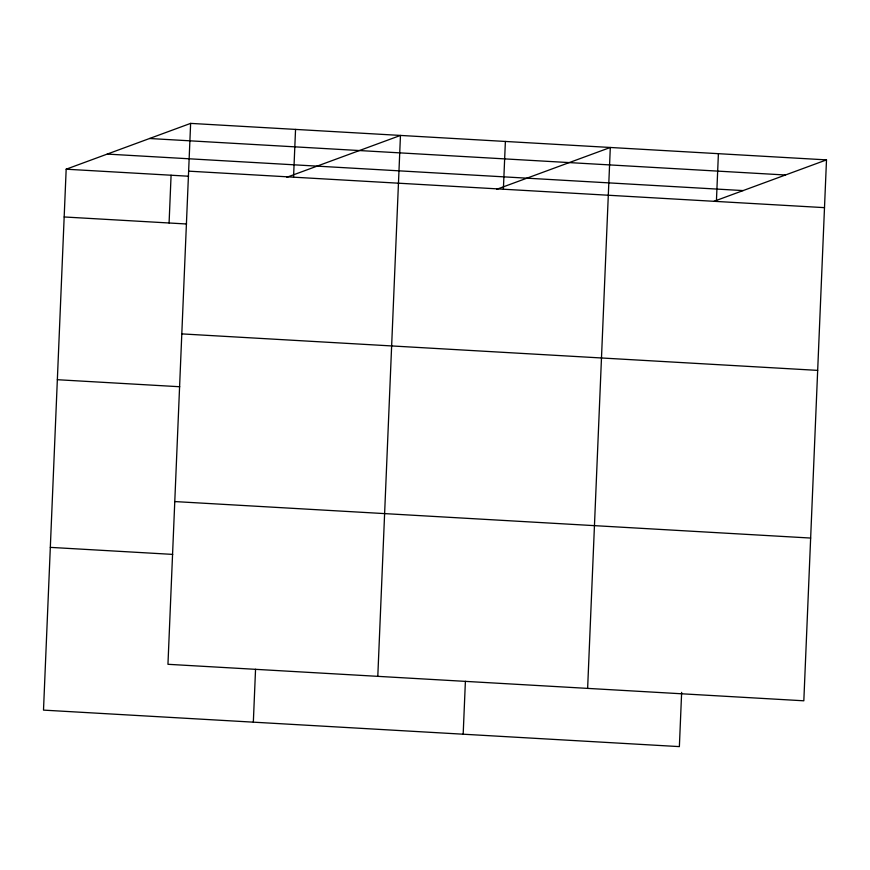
<?xml version="1.0" encoding="UTF-8"?>
<svg xmlns="http://www.w3.org/2000/svg" width="870" height="870" viewBox="0 0 870 870"><rect width="100%" height="100%" fill="white"/><g stroke="black" fill="none" stroke-linecap="round" stroke-linejoin="round"><path stroke-width="1.3" d="M190.628 123.388L167.953 664.299L803.826 700.796L826.5 159.884L190.628 123.388L66.174 169.204L43.5 710.116L679.372 746.612L681.645 692.368M169.084 222.992L171.085 175.229M253.333 722.154L255.552 669.269M293.549 177.175L295.55 129.412M377.797 676.338L400.461 135.437L286.882 177.252M463.177 734.204L465.396 681.308M503.382 189.214L505.383 141.451M587.631 688.387L610.305 147.476L496.716 189.29M716.401 201.448L718.402 153.685M714.129 201.253L826.5 159.884M149.553 138.504L785.425 175M107.238 154.088L743.111 190.584M188.627 171.151L824.499 207.647M66.174 169.204L188.572 176.229M64.173 216.967L186.571 223.992M181.808 333.895L817.68 370.381M57.344 379.712L179.753 386.737M174.772 501.566L810.655 538.051M50.319 547.371L172.728 554.397"/></g></svg>
